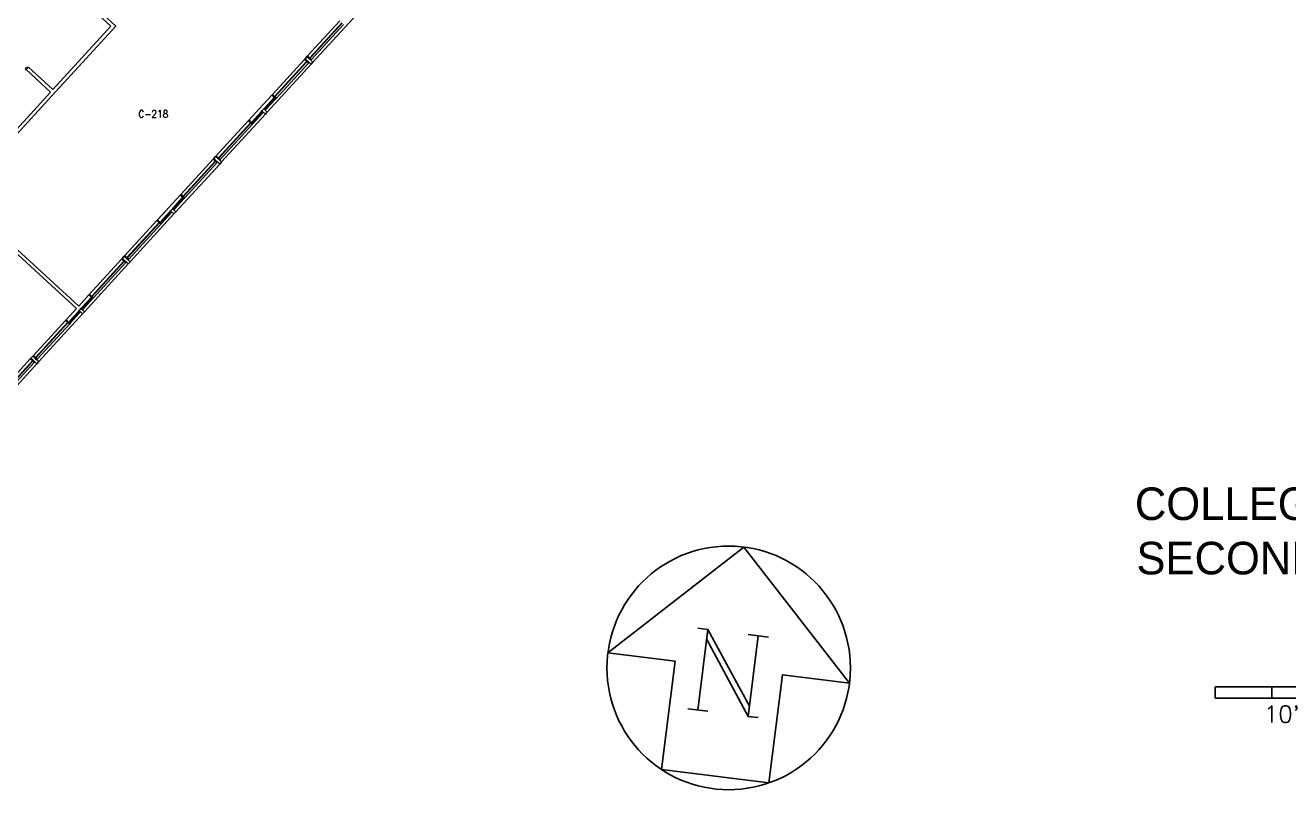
# Model space of a CAD drawing. Header units: inches. Extents: x 0 to 15110, y -1099 to 7181.
# Drawn here: x 4931 to 7621, y 2448 to 4074 of the extents above; entities that cross this region are included whole.
import ezdxf
from ezdxf.enums import TextEntityAlignment as Align

# ---------------------------------------------------------------- set-up
doc = ezdxf.new("R2010")
doc.units = ezdxf.units.IN
doc.header["$LTSCALE"] = 48
doc.header["$MEASUREMENT"] = 0
doc.layers.get('0').update_dxf_attribs({"linetype": 'CONTINUOUS'})
for name, color, linetype in [('A-DOOR', 5, 'CONTINUOUS'), ('A-GLAZ', 1, 'CONTINUOUS'), ('A-GLAZ-DETL', 5, 'CONTINUOUS'), ('A-NRTH', 3, 'CONTINUOUS'), ('A-SCAL', 7, 'CONTINUOUS'), ('A-TEXT', 3, 'CONTINUOUS'), ('A-WALL', 7, 'CONTINUOUS'), ('A-WALL-SILL', 3, 'CONTINUOUS'), ('SP-RMNO', 7, 'CONTINUOUS'), ('SP-ROOM', 7, 'CONTINUOUS')]:
    doc.layers.add(name, color=color, linetype=linetype)
doc.layers.get('0').off()
doc.layers.get('SP-ROOM').off()
doc.styles.add('ARCH', font='arch.shx')
doc.styles.add('ROMANS', font='ROMANS', dxfattribs={"width": 0.78})
doc.styles.get("Standard").update_dxf_attribs({"font": 'ROMANS.SHX'})

# ---------------------------------------------------------------- blocks, each defined once
blk = doc.blocks.new('FMGRM1')
at = {"style": 'ROMANS', "width": 0.9}
for tag, p in [('DATA1', (0, -0.284)), ('DATA2', (0, -0.443)), ('DATA3', (0, -0.602)), ('DATA4', (0, -0.762)), ('DATA5', (0, -0.921))]:
    blk.add_attdef(tag, text='', height=0.117, dxfattribs=at).set_placement(p, align=Align.CENTER)
at = {"layer": 'SP-RMNO', "style": 'ROMANS', "width": 0.9}
blk.add_attdef('RMNUMB', text='', height=0.16, dxfattribs=at).set_placement((0, 0), align=Align.MIDDLE)
blk = doc.blocks.new('SCALE')
at = {"layer": 'A-SCAL'}
for p, q in [((1.1, 25.4), (1.1, 1)), ((1.1, 25.4), (1201.1, 25.4)), ((1.1, 1), (1201.1, 1)), ((121.1, 25.4), (121.1, 1)), ((241.1, 25.4), (241.1, 1)), ((601.1, 25.4), (601.1, 1)), ((1201.1, 25.4), (1201.1, 1))]:
    blk.add_line(p, q, dxfattribs=at)
for s, p in [("10'", (104.5, -50.8)), ("20'", (213.5, -47.5)), ("50'", (578.5, -50.8)), ("100'", (1169.8, -50.8))]:
    blk.add_text(s, height=35.72, dxfattribs=at).set_placement(p)

msp = doc.modelspace()

# ---------------------------------------------------------------- linework, layer by layer
at = {"layer": 'A-DOOR', "linetype": 'Continuous'}
for p, q in [((4932.6, 3982), (4931.3, 3980.6)), ((4931.3, 3980.6), (4932.8, 3979.2)), ((4933.4, 3983.8), (4932.1, 3982.4)), ((4932.1, 3982.4), (4932.6, 3982)), ((4932.8, 3979.2), (4936.6, 3983.4)), ((4933.9, 3983.4), (4933.4, 3983.8)), ((4935.2, 3984.8), (4933.9, 3983.4)), ((4936.6, 3983.4), (4935.2, 3984.8))]:
    msp.add_line(p, q, dxfattribs=at)
at = {"layer": 'A-GLAZ', "linetype": 'Continuous'}
for p, q in [((5537, 4004.3), (5605.2, 4078.8)), ((5537.7, 4003.6), (5605.9, 4078.1)), ((5608.9, 4075.4), (5540.6, 4000.9)), ((5462, 3922.5), (5530.2, 3996.9)), ((5462.7, 3921.8), (5530.9, 3996.3)), ((5533.9, 3993.6), (5465.7, 3919.1)), ((5461.4, 3920.3), (5440.4, 3897.5)), ((5441.9, 3896.1), (5462.8, 3919)), ((5442.6, 3895.4), (5463.6, 3918.3)), ((5464.3, 3917.6), (5443.4, 3894.8)), ((5412.7, 3867.2), (5433.7, 3890.1)), ((5435.1, 3888.7), (5414.2, 3865.9)), ((5435.9, 3888.1), (5414.9, 3865.2)), ((5415.7, 3864.5), (5436.6, 3887.4)), ((5342.4, 3792), (5410.6, 3866.4)), ((5343.1, 3791.3), (5411.4, 3865.8)), ((5414.3, 3863.1), (5346.1, 3788.6)), ((5267.4, 3710.1), (5335.6, 3784.6)), ((5268.1, 3709.5), (5336.4, 3783.9)), ((5339.3, 3781.2), (5271.1, 3706.8)), ((5266.8, 3708), (5245.8, 3685.1)), ((5247.3, 3683.8), (5268.3, 3706.6)), ((5248.1, 3683.1), (5269, 3706)), ((5269.7, 3705.3), (5248.8, 3682.4)), ((5218.1, 3654.9), (5239.1, 3677.8)), ((5240.6, 3676.4), (5219.6, 3653.6)), ((5241.3, 3675.7), (5220.4, 3652.9)), ((5221.1, 3652.2), (5242, 3675.1)), ((5147.8, 3579.6), (5216.1, 3654.1)), ((5148.6, 3579), (5216.8, 3653.4)), ((5219.7, 3650.7), (5151.5, 3576.3)), ((5072.8, 3497.8), (5141.1, 3572.3)), ((5073.6, 3497.1), (5141.8, 3571.6)), ((5144.7, 3568.9), (5076.5, 3494.4)), ((5072.2, 3495.6), (5051.3, 3472.8)), ((5052.7, 3471.4), (5073.7, 3494.3)), ((5053.5, 3470.8), (5074.4, 3493.6)), ((5075.2, 3492.9), (5054.2, 3470.1)), ((5023.6, 3442.6), (5044.5, 3465.4)), ((5046, 3464.1), (5025, 3441.2)), ((5046.7, 3463.4), (5025.8, 3440.5)), ((5026.5, 3439.9), (5047.5, 3462.7)), ((4953.2, 3367.3), (5021.5, 3441.8)), ((4954, 3366.6), (5022.2, 3441.1)), ((5025.2, 3438.4), (4956.9, 3363.9)), ((4878.3, 3285.5), (4946.5, 3359.9)), ((4879, 3284.8), (4947.2, 3359.3)), ((4950.2, 3356.6), (4881.9, 3282.1))]:
    msp.add_line(p, q, dxfattribs=at)
at = {"layer": 'A-GLAZ-DETL', "linetype": 'Continuous'}
for p, q in [((5531, 4007.1), (5532.3, 4008.6)), ((5532.3, 4008.6), (5538.4, 4003)), ((5525.6, 4001.2), (5526.9, 4002.7)), ((5531.7, 3995.6), (5525.6, 4001.2)), ((5526.9, 4002.7), (5533, 3997.1)), ((5537.1, 4001.5), (5531, 4007.1)), ((5533, 3997.1), (5531.7, 3995.6)), ((5533, 3997.1), (5531.7, 3995.6)), ((5531.7, 3995.6), (5533.9, 3993.6)), ((5535.2, 3995), (5533, 3997.1)), ((5533.9, 3993.6), (5535.2, 3995)), ((5538.4, 4003), (5537.1, 4001.5)), ((5538.4, 4003), (5537.1, 4001.5)), ((5537.1, 4001.5), (5539.3, 3999.5)), ((5540.6, 4000.9), (5538.4, 4003)), ((5539.3, 3999.5), (5540.6, 4000.9)), ((5456, 3925.2), (5457.3, 3926.7)), ((5457.3, 3926.7), (5463.4, 3921.1)), ((5462.1, 3919.6), (5456, 3925.2)), ((5456, 3925.2), (5459.1, 3922.4)), ((5463.4, 3921.1), (5462.1, 3919.6)), ((5463.4, 3921.1), (5462.1, 3919.6)), ((5462.1, 3919.6), (5464.3, 3917.6)), ((5465.7, 3919.1), (5463.4, 3921.1)), ((5464.3, 3917.6), (5465.7, 3919.1)), ((5433.7, 3890.1), (5435, 3891.6)), ((5436.6, 3887.4), (5433.7, 3890.1)), ((5435, 3891.6), (5438, 3888.9)), ((5438, 3888.9), (5436.6, 3887.4)), ((5440.4, 3897.5), (5439.1, 3896)), ((5439.1, 3896), (5442, 3893.3)), ((5443.4, 3894.8), (5440.4, 3897.5)), ((5442, 3893.3), (5443.4, 3894.8)), ((5407.3, 3872.2), (5406, 3870.7)), ((5406, 3870.7), (5412.1, 3865.1)), ((5413.4, 3866.6), (5407.3, 3872.2)), ((5407.3, 3872.2), (5410.5, 3869.3)), ((5412.1, 3865.1), (5413.4, 3866.6)), ((5412.1, 3865.1), (5413.4, 3866.6)), ((5414.3, 3863.1), (5412.1, 3865.1)), ((5413.4, 3866.6), (5415.7, 3864.5)), ((5415.7, 3864.5), (5414.3, 3863.1)), ((5336.4, 3794.7), (5337.8, 3796.2)), ((5342.5, 3789.1), (5336.4, 3794.7)), ((5337.8, 3796.2), (5343.9, 3790.6)), ((5331, 3788.8), (5332.3, 3790.3)), ((5337.1, 3783.2), (5331, 3788.8)), ((5333.3, 3789.5), (5338.5, 3784.7)), ((5338.5, 3784.7), (5337.1, 3783.2)), ((5338.5, 3784.7), (5337.1, 3783.2)), ((5337.1, 3783.2), (5339.3, 3781.2)), ((5340.7, 3782.7), (5338.5, 3784.7)), ((5339.3, 3781.2), (5340.7, 3782.7)), ((5343.9, 3790.6), (5342.5, 3789.1)), ((5343.9, 3790.6), (5342.5, 3789.1)), ((5342.5, 3789.1), (5344.7, 3787.1)), ((5346.1, 3788.6), (5343.9, 3790.6)), ((5344.7, 3787.1), (5346.1, 3788.6)), ((5261.4, 3712.9), (5262.8, 3714.4)), ((5267.5, 3707.3), (5261.4, 3712.9)), ((5261.4, 3712.9), (5264.5, 3710)), ((5262.8, 3714.4), (5268.9, 3708.8)), ((5245.8, 3685.1), (5244.5, 3683.7)), ((5248.8, 3682.4), (5245.8, 3685.1)), ((5268.9, 3708.8), (5267.5, 3707.3)), ((5268.9, 3708.8), (5267.5, 3707.3)), ((5267.5, 3707.3), (5269.7, 3705.3)), ((5271.1, 3706.8), (5268.9, 3708.8)), ((5269.7, 3705.3), (5271.1, 3706.8)), ((5212.8, 3659.8), (5211.4, 3658.3)), ((5211.4, 3658.3), (5217.5, 3652.8)), ((5218.9, 3654.2), (5212.8, 3659.8)), ((5212.8, 3659.8), (5215.9, 3657)), ((5239.1, 3677.8), (5240.4, 3679.2)), ((5242, 3675.1), (5239.1, 3677.8)), ((5240.4, 3679.2), (5243.4, 3676.5)), ((5243.4, 3676.5), (5242, 3675.1)), ((5244.5, 3683.7), (5247.4, 3681)), ((5247.4, 3681), (5248.8, 3682.4)), ((5217.5, 3652.8), (5218.9, 3654.2)), ((5217.5, 3652.8), (5218.9, 3654.2)), ((5219.7, 3650.7), (5217.5, 3652.8)), ((5218.9, 3654.2), (5221.1, 3652.2)), ((5221.1, 3652.2), (5219.7, 3650.7)), ((5136.4, 3576.5), (5137.8, 3578)), ((5137.8, 3578), (5143.9, 3572.4)), ((5141.8, 3582.4), (5143.2, 3583.9)), ((5147.9, 3576.8), (5141.8, 3582.4)), ((5143.2, 3583.9), (5149.3, 3578.3)), ((5149.3, 3578.3), (5147.9, 3576.8)), ((5149.3, 3578.3), (5147.9, 3576.8)), ((5151.5, 3576.3), (5149.3, 3578.3)), ((5142.5, 3570.9), (5136.4, 3576.5)), ((5143.9, 3572.4), (5142.5, 3570.9)), ((5143.9, 3572.4), (5142.5, 3570.9)), ((5142.5, 3570.9), (5144.7, 3568.9)), ((5146.1, 3570.4), (5143.9, 3572.4)), ((5144.7, 3568.9), (5146.1, 3570.4)), ((5147.9, 3576.8), (5150.2, 3574.8)), ((5150.2, 3574.8), (5151.5, 3576.3)), ((5066.8, 3500.6), (5068.2, 3502)), ((5072.9, 3495), (5066.8, 3500.6)), ((5066.8, 3500.6), (5070, 3497.7)), ((5068.2, 3502), (5074.3, 3496.4)), ((5074.3, 3496.4), (5072.9, 3495)), ((5074.3, 3496.4), (5072.9, 3495)), ((5076.5, 3494.4), (5074.3, 3496.4)), ((5051.3, 3472.8), (5049.9, 3471.3)), ((5049.9, 3471.3), (5052.9, 3468.6)), ((5054.2, 3470.1), (5051.3, 3472.8)), ((5052.9, 3468.6), (5054.2, 3470.1)), ((5072.9, 3495), (5075.2, 3492.9)), ((5075.2, 3492.9), (5076.5, 3494.4)), ((5018.2, 3447.5), (5016.8, 3446)), ((5016.8, 3446), (5023, 3440.4)), ((5024.3, 3441.9), (5018.2, 3447.5)), ((5018.2, 3447.5), (5021.3, 3444.6)), ((5044.5, 3465.4), (5045.9, 3466.9)), ((5047.5, 3462.7), (5044.5, 3465.4)), ((5045.9, 3466.9), (5048.8, 3464.2)), ((5048.8, 3464.2), (5047.5, 3462.7)), ((5023, 3440.4), (5024.3, 3441.9)), ((5023, 3440.4), (5024.3, 3441.9)), ((5025.2, 3438.4), (5023, 3440.4)), ((5024.3, 3441.9), (5026.5, 3439.9)), ((5026.5, 3439.9), (5025.2, 3438.4)), ((4941.9, 3364.2), (4943.2, 3365.6)), ((4948, 3358.6), (4941.9, 3364.2)), ((4943.2, 3365.6), (4949.3, 3360.1)), ((4947.3, 3370.1), (4948.6, 3371.5)), ((4953.4, 3364.5), (4947.3, 3370.1)), ((4948.6, 3371.5), (4954.7, 3366)), ((4954.7, 3366), (4953.4, 3364.5)), ((4954.7, 3366), (4953.4, 3364.5)), ((4953.4, 3364.5), (4955.6, 3362.4)), ((4956.9, 3363.9), (4954.7, 3366)), ((4955.6, 3362.4), (4956.9, 3363.9)), ((4949.3, 3360.1), (4948, 3358.6)), ((4949.3, 3360.1), (4948, 3358.6)), ((4948, 3358.6), (4950.2, 3356.6)), ((4951.5, 3358), (4949.3, 3360.1)), ((4950.2, 3356.6), (4951.5, 3358))]:
    msp.add_line(p, q, dxfattribs=at)
at = {"layer": 'A-NRTH'}
msp.add_lwpolyline([(6460.9, 2964.1), (6685.6, 2674.7), (6542.8, 2692.6), (6513.9, 2462.3), (6285.3, 2491.1), (6314.3, 2721.4), (6171.5, 2739.4)], close=True, dxfattribs=at)
for points in [[(6384.4, 2788.7), (6362.9, 2617.3)], [(6363, 2791.4), (6384.4, 2788.7), (6472.7, 2625.3)], [(6470, 2603.9), (6491.6, 2775.3)], [(6470.1, 2778), (6513, 2772.6)], [(6491.4, 2601.2), (6470, 2603.9), (6381.7, 2767.3)], [(6341.5, 2620), (6384.3, 2614.7)]]:
    msp.add_lwpolyline(points, dxfattribs=at)
msp.add_circle((6428.6, 2707), 259.1, dxfattribs=at)
at = {"layer": 'A-WALL', "linetype": 'Continuous'}
for p, q in [((4934.2, 4236.2), (5113.6, 4071.8)), ((4975.5, 4208.2), (5123.8, 4072.3)), ((4980.6, 3916), (5123.8, 4072.3)), ((4990.1, 3937), (5113.6, 4071.8)), ((4937.9, 3984.8), (4933, 3979.5)), ((4937.9, 3984.8), (4990.1, 3937)), ((5526.9, 4002.7), (5531, 4007.1)), ((5539.7, 3991), (5528.1, 4001.6)), ((5532.2, 4006), (5543.7, 3995.4)), ((5543.7, 3995.4), (5539.7, 3991)), ((4933, 3979.5), (4985.2, 3931.7)), ((4834, 3766.7), (4985.2, 3931.7)), ((4791.2, 3709.3), (4980.6, 3916)), ((5435, 3891.6), (5437, 3893.8)), ((5442.4, 3884.8), (5435, 3891.6)), ((5437, 3893.8), (5439.1, 3896)), ((5439.1, 3896), (5446.4, 3889.2)), ((5444.4, 3887), (5442.4, 3884.8)), ((5446.4, 3889.2), (5444.4, 3887)), ((5332.3, 3790.3), (5336.4, 3794.7)), ((5337.3, 3793.9), (5349.1, 3783.1)), ((5345.1, 3778.6), (5332.3, 3790.3)), ((5349.1, 3783.1), (5345.1, 3778.6)), ((4786.3, 3703.9), (5040.1, 3471.4)), ((4791.2, 3709.3), (5045, 3476.7)), ((5212.8, 3659.8), (5234.4, 3683.4)), ((5240.4, 3679.2), (5242.5, 3681.4)), ((5247.8, 3672.5), (5240.4, 3679.2)), ((5242.5, 3681.4), (5244.5, 3683.7)), ((5244.5, 3683.7), (5251.9, 3676.9)), ((5249.8, 3674.7), (5247.8, 3672.5)), ((5251.9, 3676.9), (5249.8, 3674.7)), ((5137.8, 3578), (5141.8, 3582.4)), ((5150.5, 3566.3), (5138.7, 3577.1)), ((5142.8, 3581.5), (5154.6, 3570.7)), ((5154.6, 3570.7), (5150.5, 3566.3)), ((5066.8, 3500.6), (5045, 3476.7)), ((5018.2, 3447.5), (5040.1, 3471.4)), ((5047.9, 3469.1), (5049.9, 3471.3)), ((5049.9, 3471.3), (5057.3, 3464.6)), ((5045.9, 3466.9), (5047.9, 3469.1)), ((5053.2, 3460.1), (5045.9, 3466.9)), ((5055.3, 3462.4), (5053.2, 3460.1)), ((5057.3, 3464.6), (5055.3, 3462.4)), ((4943.2, 3365.6), (4947.3, 3370.1)), ((4956, 3354), (4944.2, 3364.8)), ((4948.2, 3369.2), (4960, 3358.4)), ((4960, 3358.4), (4956, 3354))]:
    msp.add_line(p, q, dxfattribs=at)
at = {"layer": 'A-WALL-SILL', "linetype": 'Continuous'}
for p, q in [((5636.9, 4097.1), (5543.7, 3995.4)), ((5600.6, 4083), (5532.3, 4008.6)), ((5539.7, 3991), (5446.4, 3889.2)), ((5525.6, 4001.2), (5457.3, 3926.7)), ((5456, 3925.2), (5429, 3895.8)), ((5442.4, 3884.8), (5349.1, 3783.1)), ((5407.3, 3872.2), (5429, 3895.8)), ((5406, 3870.7), (5337.8, 3796.2)), ((5345.1, 3778.6), (5251.9, 3676.9)), ((5331, 3788.8), (5262.8, 3714.4)), ((5261.4, 3712.9), (5212.8, 3659.8)), ((5211.4, 3658.3), (5143.2, 3583.9)), ((5247.8, 3672.5), (5154.6, 3570.7)), ((5150.5, 3566.3), (5057.3, 3464.6)), ((5136.4, 3576.5), (5068.2, 3502)), ((5016.8, 3446), (4948.6, 3371.5)), ((5053.2, 3460.1), (4960, 3358.4)), ((4941.9, 3364.2), (4873.6, 3289.7)), ((4956, 3354), (4862.7, 3252.2))]:
    msp.add_line(p, q, dxfattribs=at)

# ---------------------------------------------------------------- block references
msp.add_blockref('SCALE', (7463.3, 2641.6))
at = {"layer": 'SP-ROOM', "linetype": 'Continuous'}
ref = msp.add_blockref('FMGRM1', (5203.8, 3885.3), dxfattribs=dict(at, xscale=96, yscale=96, zscale=96))
ref.add_attrib('RMNUMB', 'C-218', dxfattribs={"layer": 'SP-RMNO', "height": 15.36, "style": 'ROMANS', "width": 0.9}).set_placement((5203.8, 3885.3), align=Align.MIDDLE)

# ---------------------------------------------------------------- texts
at = {"layer": 'A-TEXT', "lineweight": 18, "style": 'ARCH'}
for s, p in [('COLLEGE OF ENGINEERING AND APPLIED SCIENCES', (7293.1, 3021.5)), ('SECOND FLOOR PLAN', (7296.5, 2905.9))]:
    msp.add_text(s, height=69.342, dxfattribs=at).set_placement(p)

doc.saveas('drawing.dxf')
